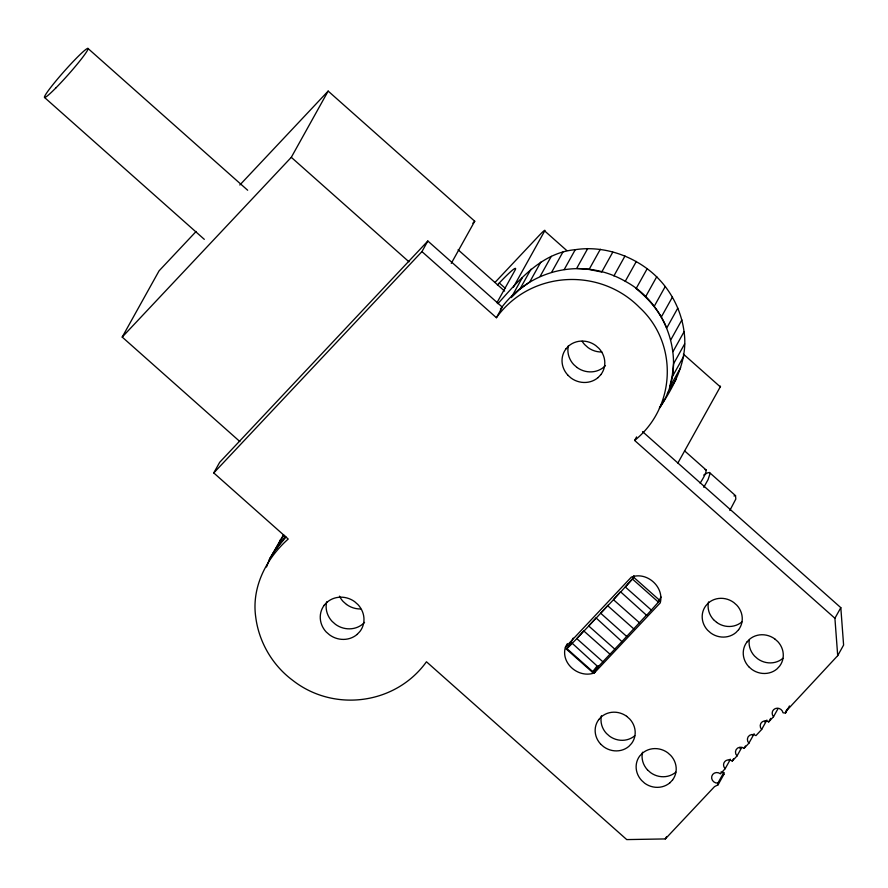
<?xml version="1.0" encoding="UTF-8"?>
<svg xmlns="http://www.w3.org/2000/svg" width="888" height="888" viewBox="0 0 888 888"><rect width="100%" height="100%" fill="white"/><g stroke="black" fill="none" stroke-linecap="round" stroke-linejoin="round"><path stroke-width="1.33" d="M427.838 241.014L421.944 251.604L496.403 317.715L502.297 307.115L427.838 241.014L219.669 462.326L213.764 472.927L288.223 539.038C266.2 558.53 251.359 587.334 255.755 617.271C258.93 642.102 272.549 665.378 292.64 680.286C333.888 712.687 395.682 704.595 426.462 661.771L626.739 839.593L665.323 838.927L714.529 786.613L718.081 784.803L717.881 783.105A5.55 5.206 29.1 0 1 711.799 776.223A5.55 5.206 29.1 0 1 720.423 773.814L725.174 768.697A5.539 5.195 29.1 0 1 724.863 761.504A5.539 5.195 29.1 0 1 732.256 761.083L737.029 755.943A5.539 5.195 29.1 0 1 744.111 748.34L748.895 743.189A5.539 5.195 29.1 0 1 755.966 735.597L761.649 729.481A5.539 5.195 29.1 0 1 768.708 721.9L773.515 716.727A5.539 5.195 29.1 0 1 775.257 708.591A5.539 5.195 29.1 0 1 783.005 712.809L785.503 713.02L786.868 709.412M661.527 404.273L659.573 407.781C689.144 366.222 668.853 304.373 625.263 281.307C582.273 256.543 529.259 269.264 500.399 309.135M659.362 408.103C674.503 385.703 688.189 359.696 684.06 331.746C680.885 306.926 667.265 283.638 647.174 268.731C626.85 253.624 600.477 245.81 575.258 249.683C541.613 252.703 518.781 280.319 497.902 303.685M565.401 647.219C560.55 663.602 578.854 678.565 594.35 672.926L660.261 602.852C664.446 586.802 646.664 571.173 631.312 577.145L565.401 647.219L567.365 643.689M684.526 450.804L706.238 470.085L705.827 472.349A127.062 10.145 -48.4 0 1 700.133 483.128M266.522 566.977L269.397 559.44L283.405 534.942M277.112 548.362L280.453 539.571M620.579 592.152L633.799 577.355L659.851 600.488L646.619 615.329L620.712 591.941M651.459 610.178L625.396 587.057M595.926 618.314L588.8 625.862L596.048 617.904L621.911 641.569L646.853 614.718L646.642 615.295M633.821 628.915L607.758 605.783L608.014 605.239L595.859 618.437M598.157 666.755L592.385 672.205L566.333 649.073L570.329 643.955L573.182 638.117M610.089 654.068L602.93 661.682M613.486 599.689L620.734 591.597L613.553 599.544M639.549 622.821L613.475 599.722L607.78 605.76M607.892 605.572L600.732 613.186M600.699 613.242L626.717 636.474M239.882 441.558L122.211 337.074L159.074 270.84L196.126 231.457M122.211 337.074L291.297 157.32L328.16 91.087L474.736 221.223L451.271 263.37M286.069 537.007L275.724 549.35L269.397 559.44L283.827 535.009M285.337 536.352L276.024 549.028M496.925 302.764L514.907 270.463A32.767 2.62 -48.4 0 0 499.3 282.995L497.402 285.015M513.353 287.246L544.688 230.958L566.644 250.438M522.299 277.733L511.244 297.602L519.647 289.355L529.714 282.007L540.781 262.138M519.946 289.033L531.002 269.164M540.226 276.212L551.293 256.343M551.825 271.95L562.881 252.081M564.202 269.564L575.258 249.683M587.723 248.54L576.667 268.409L588.977 269.441L601.72 272.039L612.775 252.17M589.277 269.131L600.332 249.262M613.919 275.879L624.974 256.01M625.263 281.307L636.33 261.438M647.174 268.731L636.108 288.6C649.228 299.156 660.272 312.354 666.733 328.016L677.788 308.147M645.72 296.548L656.776 276.679M654.179 306.393L665.234 286.524M661.394 316.872L672.46 297.003M670.829 339.793L681.895 319.924M673.004 351.615L684.06 331.746M684.648 343.9L673.581 363.769L672.238 375.957L669.563 387.545L680.619 367.676M785.558 711.776L837.706 655.655L834.909 618.27L634.631 440.448L636.596 436.918M672.582 376.268L683.649 356.399M662.837 401.931L664.135 399.6M667.388 393.75L668.686 391.408M677.888 463.014L720.279 386.846A10.922 0.877 -48.4 0 0 719.868 386.435M633.899 575.69L632.556 578.31L633.799 577.355M596.769 666.411L592.385 672.205M594.35 672.926L598.29 665.867M703.784 487.312L708.091 479.587L709.956 473.826L709.468 472.505L707.414 472.916L703.707 475.08M660.983 596.98L658.619 601.454L659.851 600.488M729.847 510.456L735.819 499.045L735.53 495.648L709.468 472.505M665.323 838.927L666.633 836.574M725.174 768.697L730.413 759.284M717.881 783.105L723.775 772.505A5.55 5.206 29.1 0 1 720.945 772.027M718.081 784.803L723.975 774.203L723.775 772.505M732.267 761.072L733.577 758.718M737.029 755.943L741.624 747.707M744.122 748.329L745.432 745.976M748.895 743.189L754.145 733.777M761.649 729.481L766.899 720.068M768.708 721.9L770.673 718.359M773.515 716.727L778.11 708.491M834.909 618.27L840.814 607.67L642.535 431.624M785.503 713.02L789.443 705.96M837.706 655.655L843.6 645.065L840.814 607.67M621.944 641.525L614.862 648.995M669.985 389.077L676.312 378.987M625.485 586.868L632.445 579.043L658.496 602.175M324.176 605.228L327.106 602.12M565.823 348.984L568.697 345.943A21.701 20.346 29.1 0 1 595.659 345.488L598.978 348.418A21.701 20.346 29.1 0 1 600.921 374.558M600.932 374.558L598.057 377.611M598.712 719.569L601.398 716.716M738.638 629.681L735.952 632.534A20.313 19.048 29.1 0 1 710.711 632.955L707.603 630.214A20.313 19.048 29.1 0 1 705.849 605.738L708.458 602.885A20.313 19.048 29.1 0 1 733.743 602.486L736.818 605.205A20.313 19.048 29.1 0 1 738.627 629.67M746.797 642.157L749.483 639.305A20.313 19.048 29.1 0 1 774.725 638.883M672.593 779.93L669.907 782.783M729.281 760.017L729.88 759.384M739.948 748.551L740.548 747.907M752.402 735.164L753.002 734.52M764.712 721.944L765.423 721.178M239.816 185.004L328.16 91.087M213.764 472.927L421.944 251.604M472.838 223.243L474.736 221.223M494.993 282.44L539.493 235.131A10.922 0.877 -48.4 0 1 544.688 230.958M496.403 317.715C530.069 270.751 599.411 266.722 639.515 307.47C678.554 343.345 675.979 407.348 634.631 440.448M605.483 365.556L603.962 367.01A21.701 20.346 29.1 0 1 576.989 367.466M364.546 622.388L362.992 623.864A22.156 20.779 29.1 0 1 335.453 624.331L332.068 621.334A22.156 20.779 29.1 0 1 326.629 602.031M357.098 634.465L360.029 631.346A22.156 20.779 29.1 0 0 358.019 604.661L354.645 601.653A22.156 20.779 29.1 0 0 327.15 602.164M566.333 649.073L572.183 643.267L598.101 666.866L602.874 661.793L576.823 638.65L566.888 648.64L592.951 671.783M722.854 774.614L723.975 774.203M733.988 495.948L735.53 495.648M705.072 469.541L706.238 470.085M576.989 367.477L573.67 364.535A21.701 20.346 29.1 0 1 568.387 345.665M774.736 638.872L777.833 641.624A20.313 19.048 29.1 0 1 779.653 666.089L776.978 668.953A20.313 19.048 29.1 0 1 751.759 669.341L748.628 666.633M716.605 622.366L713.497 619.613M626.639 716.283L629.747 719.036A20.313 19.048 29.1 0 1 631.557 743.5L628.893 746.364A20.313 19.048 29.1 0 1 603.674 746.753L600.532 744.044M346.509 604.473L343.123 601.465A22.156 20.779 29.1 0 1 339.471 596.159M683.36 354.079L720.279 386.846M499.3 282.995L505.494 288.5M458.097 249.772L504.617 291.075M291.297 157.32L408.968 261.793M87.923 48.407L247.674 190.243M44.555 97.502L204.307 239.338M567.776 375.125L571.084 378.066A21.701 20.346 29.1 0 0 598.079 377.567M647.452 769.863L650.56 772.615A20.313 19.048 29.1 0 0 675.801 772.172M570.429 642.257L570.851 644.499M634.776 735.752A20.313 19.048 29.1 0 1 609.545 736.185L606.437 733.444A20.313 19.048 29.1 0 1 601.454 715.75M647.496 769.885A20.313 19.048 29.1 0 1 642.512 752.203M782.872 658.341A20.313 19.048 29.1 0 1 757.63 658.774L754.523 656.032A20.313 19.048 29.1 0 1 749.217 640.159M741.846 621.922A20.313 19.048 29.1 0 1 716.605 622.355M713.541 619.635A20.313 19.048 29.1 0 1 708.557 601.953M600.599 744.033A20.313 19.048 29.1 0 1 598.778 719.569M601.431 716.749A20.313 19.048 29.1 0 1 626.673 716.316M672.582 779.919A20.313 19.048 29.1 0 0 670.762 755.466L667.665 752.702A20.313 19.048 29.1 0 0 642.457 753.168L639.726 755.988A20.313 19.048 29.1 0 0 641.624 780.452L644.655 783.216A20.313 19.048 29.1 0 0 669.929 782.75M748.695 666.622A20.313 19.048 29.1 0 1 746.864 642.157M567.854 375.125A21.701 20.346 29.1 0 1 565.9 348.995M357.12 634.421A22.156 20.779 29.1 0 1 329.592 634.898L326.162 631.934A22.156 20.779 29.1 0 1 324.253 605.239M360.639 608.968A22.156 20.779 29.1 0 1 346.52 604.462M582.14 341.258A21.701 20.346 29.1 0 0 584.737 344.655L588.045 347.608A21.701 20.346 29.1 0 0 601.875 352.014M584.149 630.613L576.878 638.55L584.115 630.58M588.733 625.996L583.949 631.079L610 654.212L614.796 649.128L588.733 625.996M55.755 88.045A32.767 2.62 -48.4 0 0 88.079 48.618A32.767 2.62 -48.4 0 0 54.89 82.207A32.767 2.62 -48.4 0 0 55.755 88.045"/></g></svg>
